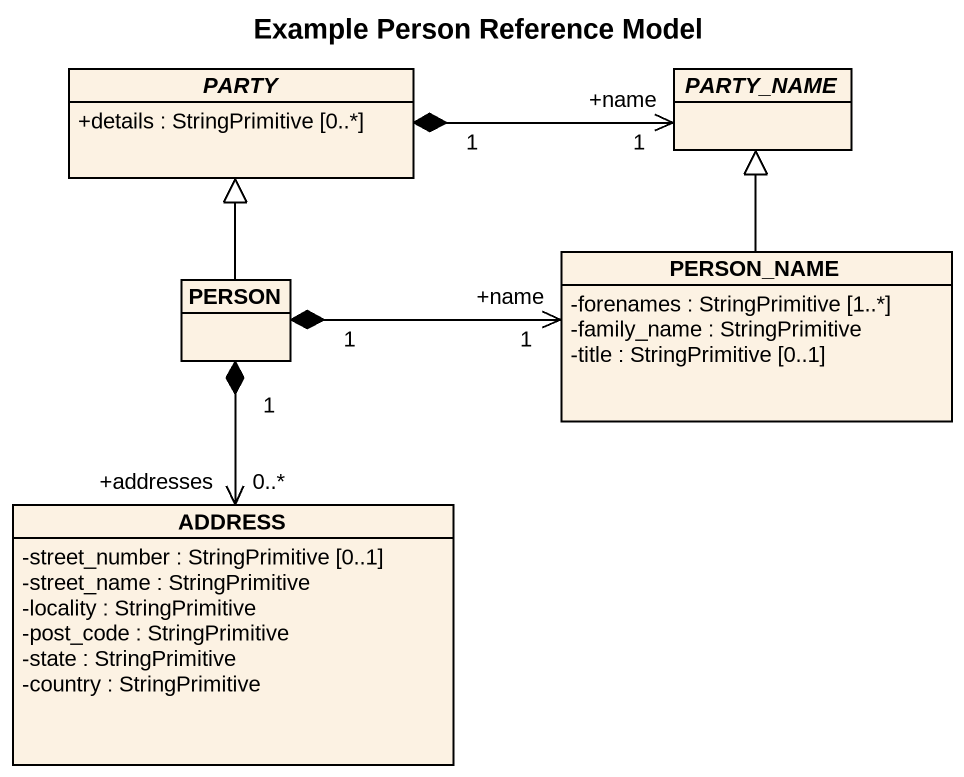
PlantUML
@startuml
title Example Person Reference Model
hide circle
hide empty members
skinparam classAttributeIconSize 0
abstract class PARTY {
  +details : StringPrimitive [0..*]
}
abstract class PARTY_NAME
class PERSON_NAME {
  -forenames : StringPrimitive [1..*]
  -family_name : StringPrimitive
  -title : StringPrimitive [0..1]
}
class "PERSON" as PERSON_
class ADDRESS {
  -street_number : StringPrimitive [0..1]
  -street_name : StringPrimitive
  -locality : StringPrimitive
  -post_code : StringPrimitive
  -state : StringPrimitive
  -country : StringPrimitive
}
PARTY "1" *-right-> "+name\n1" PARTY_NAME
PERSON_NAME -up-|> PARTY_NAME
PERSON_ -up-|> PARTY
PERSON_ "1" *-right-> "+name\n1" PERSON_NAME
PERSON_ "1" *--> "+addresses\n0..*" ADDRESS
@enduml
